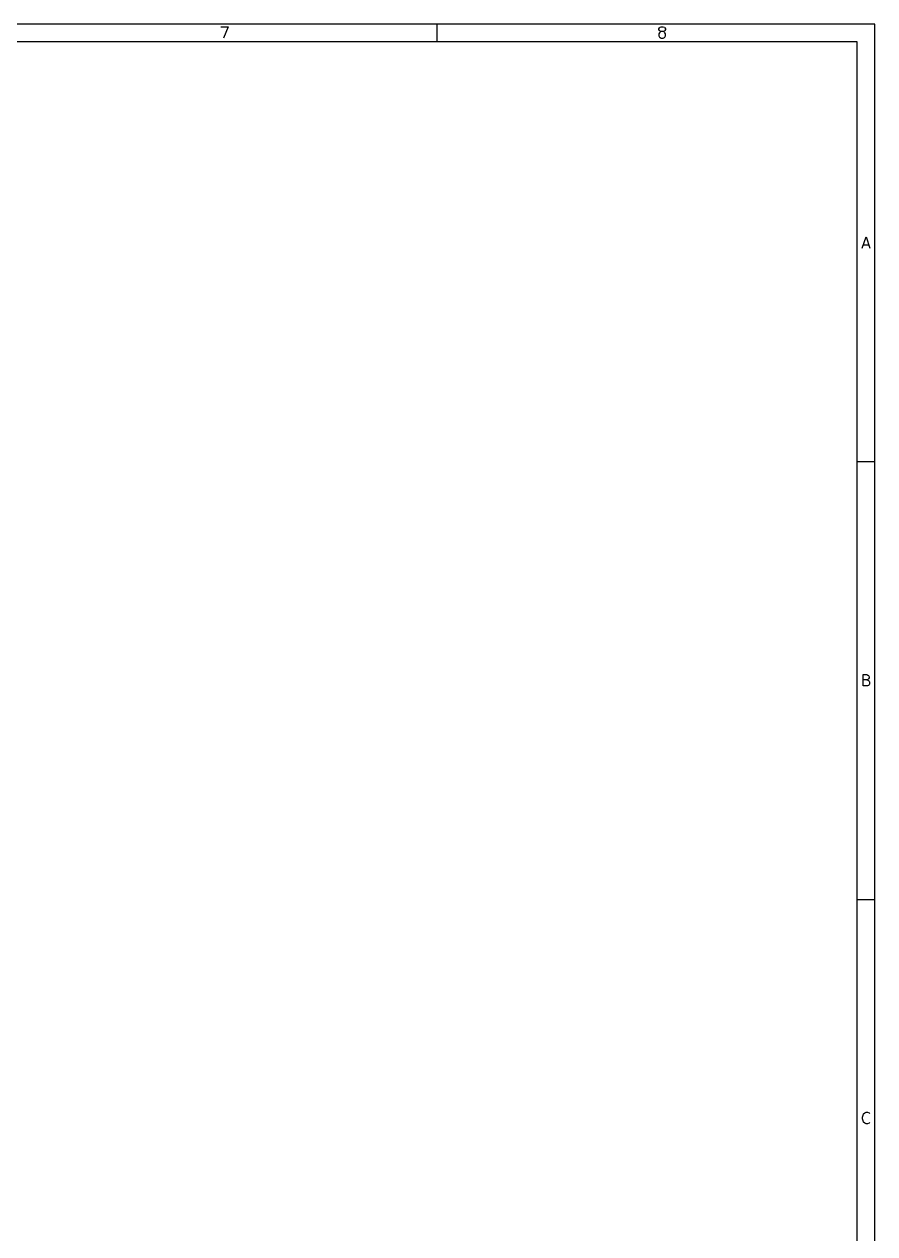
# Model space of a CAD drawing. Extents: x 0.4 to 16.1, y -11.3 to -0.4.
# Drawn here: x 12.32 to 16.14, y -5.83 to -0.39 of the extents above; entities that cross this region are included whole.
import ezdxf

# ---------------------------------------------------------------- set-up
doc = ezdxf.new("R2010")
doc.units = 0
doc.header["$MEASUREMENT"] = 0
doc.layers.add('RED2', color=1, linetype='CONTINUOUS')

msp = doc.modelspace()

# ---------------------------------------------------------------- linework, layer by layer
at = {"layer": 'RED2', "linetype": 'CONTINUOUS'}
for p, q in [((16.1413, -0.393701), (0.393701, -0.393701)), ((13.1992, -0.405039), (13.2334, -0.405039)), ((13.2334, -0.405039), (13.2114, -0.45622)), ((14.1732, -0.472441), (14.1732, -0.393701)), ((15.1702, -0.414791), (15.1726, -0.409917)), ((15.1702, -0.417228), (15.1702, -0.414791)), ((15.1726, -0.422102), (15.1702, -0.417228)), ((15.1726, -0.43185), (15.1702, -0.436724)), ((15.1726, -0.409917), (15.1751, -0.40748)), ((15.1751, -0.424539), (15.1726, -0.422102)), ((15.1751, -0.429413), (15.1726, -0.43185)), ((15.1751, -0.40748), (15.1799, -0.405039)), ((15.1799, -0.426976), (15.1751, -0.424539)), ((15.1799, -0.426976), (15.1751, -0.429413)), ((15.1799, -0.405039), (15.1897, -0.405039)), ((15.1897, -0.426976), (15.1799, -0.426976)), ((15.1897, -0.405039), (15.1946, -0.40748)), ((15.1946, -0.424539), (15.1897, -0.426976)), ((15.1946, -0.429413), (15.1897, -0.426976)), ((15.1946, -0.40748), (15.197, -0.409917)), ((15.197, -0.422102), (15.1946, -0.424539)), ((15.197, -0.43185), (15.1946, -0.429413)), ((15.197, -0.409917), (15.1994, -0.414791)), ((15.1994, -0.417228), (15.197, -0.422102)), ((15.1994, -0.436724), (15.197, -0.43185)), ((15.1994, -0.414791), (15.1994, -0.417228)), ((16.1413, -11.2993), (16.1413, -0.393701)), ((16.0626, -0.472441), (0.472441, -0.472441)), ((15.1702, -0.436724), (15.1702, -0.446472)), ((15.1702, -0.446472), (15.1726, -0.451346)), ((15.1726, -0.451346), (15.1751, -0.453783)), ((15.1751, -0.453783), (15.1799, -0.45622)), ((15.1799, -0.45622), (15.1897, -0.45622)), ((15.1897, -0.45622), (15.1946, -0.453783)), ((15.1946, -0.453783), (15.197, -0.451346)), ((15.197, -0.451346), (15.1994, -0.446472)), ((15.1994, -0.446472), (15.1994, -0.436724)), ((16.0626, -11.2206), (16.0626, -0.472441)), ((16.0849, -1.4011), (16.1019, -1.34992)), ((16.1019, -1.34992), (16.119, -1.4011)), ((16.0897, -1.38648), (16.1141, -1.38648)), ((16.1413, -2.3622), (16.0626, -2.3622)), ((16.0885, -3.36961), (16.0885, -3.31843)), ((16.0885, -3.31843), (16.1056, -3.31843)), ((16.1056, -3.3428), (16.0885, -3.3428)), ((16.108, -3.36961), (16.0885, -3.36961)), ((16.1056, -3.31843), (16.1105, -3.32087)), ((16.1105, -3.34036), (16.1056, -3.3428)), ((16.1056, -3.3428), (16.1129, -3.34524)), ((16.1129, -3.36717), (16.108, -3.36961)), ((16.1105, -3.32087), (16.1129, -3.3233)), ((16.1129, -3.33793), (16.1105, -3.34036)), ((16.1129, -3.3233), (16.1153, -3.32818)), ((16.1153, -3.33305), (16.1129, -3.33793)), ((16.1129, -3.34524), (16.1153, -3.34767)), ((16.1153, -3.36473), (16.1129, -3.36717)), ((16.1153, -3.32818), (16.1153, -3.33305)), ((16.1153, -3.34767), (16.1178, -3.35255)), ((16.1178, -3.35986), (16.1153, -3.36473)), ((16.1178, -3.35255), (16.1178, -3.35986)), ((16.1413, -4.33071), (16.0626, -4.33071)), ((16.0861, -5.30887), (16.0885, -5.29912)), ((16.0861, -5.31618), (16.0861, -5.30887)), ((16.0885, -5.32593), (16.0861, -5.31618)), ((16.0885, -5.29912), (16.091, -5.29424)), ((16.091, -5.3308), (16.0885, -5.32593)), ((16.091, -5.29424), (16.0958, -5.28937)), ((16.0958, -5.33567), (16.091, -5.3308)), ((16.0958, -5.28937), (16.1031, -5.28693)), ((16.1031, -5.28693), (16.108, -5.28693)), ((16.108, -5.28693), (16.1153, -5.28937)), ((16.1153, -5.28937), (16.1178, -5.29181)), ((16.1031, -5.33811), (16.0958, -5.33567)), ((16.108, -5.33811), (16.1031, -5.33811)), ((16.1153, -5.33567), (16.108, -5.33811)), ((16.1178, -5.33324), (16.1153, -5.33567))]:
    msp.add_line(p, q, dxfattribs=at)

doc.saveas('drawing.dxf')
